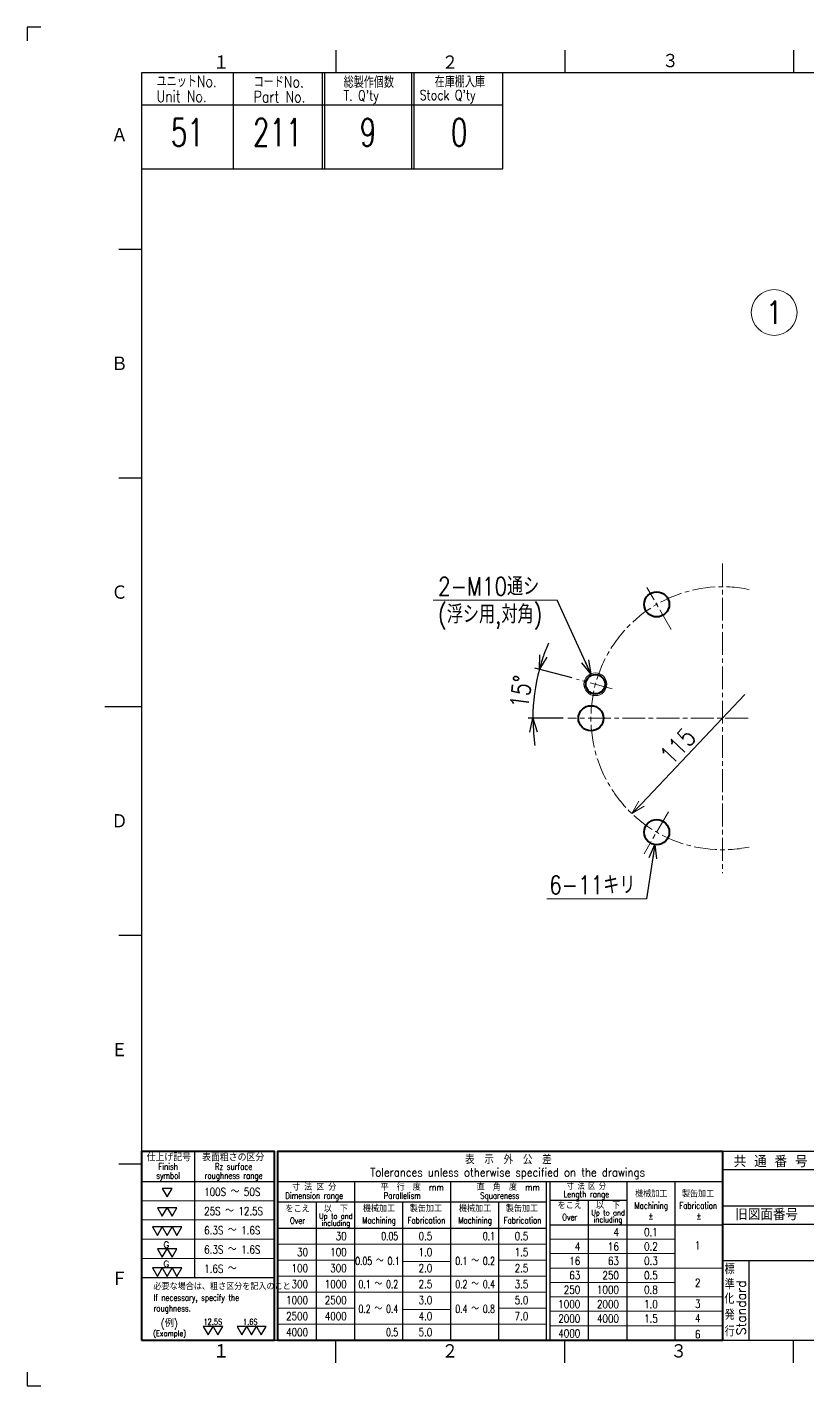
# Model space of a CAD drawing. Header units: millimetres. Extents: x 0 to 840, y 0 to 594.
# Drawn here: x 0 to 341, y 0 to 594 of the extents above; entities that cross this region are included whole.
import ezdxf
from ezdxf.enums import TextEntityAlignment as Align

# ---------------------------------------------------------------- set-up
doc = ezdxf.new("R2010")
doc.units = ezdxf.units.MM
doc.header["$LTSCALE"] = 2
doc.linetypes.add('GEN7A', pattern=[7.5, 5, -0.75, 1, -0.75])
doc.layers.get('0').update_dxf_attribs({"lineweight": 20})
doc.layers.get('DEFPOINTS').update_dxf_attribs({"color": 253})
for name, color, linetype, lineweight in [('2', 5, 'Continuous', 40), ('4', 3, 'Continuous', 13), ('5', 3, 'Continuous', 13), ('6', 7, 'Continuous', 50), ('7A', 4, 'GEN7A', 13)]:
    doc.layers.add(name, color=color, linetype=linetype, lineweight=lineweight)
doc.layers.add('RAHM2', color=1, linetype='Continuous')
doc.styles.add('DIMENSION', font='romans.shx', dxfattribs={"width": 0.8, "bigfont": 'extfont2.shx'})
doc.styles.get("Standard").update_dxf_attribs({"font": 'romans.shx', "width": 0.8, "bigfont": 'extfont2.shx'})
doc.dimstyles.new('GEN-ISO$2', dxfattribs={"dimscale": 2, "dimtxt": 4, "dimasz": 3, "dimexe": 1, "dimexo": 1, "dimgap": 1, "dimtad": 3, "dimrnd": 0.01, "dimdsep": 46, "dimtxsty": 'Standard', "dimblk": 'OPEN30', "dimcen": 0, "dimclrt": 7, "dimazin": 2, "dimtp": 0.1, "dimtm": 0.1, "dimtfac": 0.6, "dimtmove": 2, "dimatfit": 3, "dimldrblk": 'OPEN30', "dimfxl": 1, "dimarcsym": 0})
doc.dimstyles.new('GEN-ISO$7', dxfattribs={"dimscale": 2, "dimtxt": 4, "dimasz": 3, "dimexe": 1, "dimexo": 1, "dimgap": 1, "dimtad": 3, "dimrnd": 0.01, "dimdsep": 46, "dimtxsty": 'Standard', "dimblk": 'OPEN30', "dimcen": 0, "dimclrt": 7, "dimazin": 2, "dimtp": 0.1, "dimtm": 0.1, "dimtfac": 0.6, "dimtmove": 2, "dimatfit": 3, "dimldrblk": 'OPEN30', "dimfxl": 1, "dimarcsym": 0})

# ---------------------------------------------------------------- blocks, each defined once
blk = doc.blocks.new('1A3ブヒン')
at = {"layer": '2'}
for points in [[(25, 10), (54.05, 10), (54.05, 51.26), (25, 51.26)], [(54.75, 10), (152.05, 10), (152.05, 51.26), (54.75, 51.26)]]:
    blk.add_lwpolyline(points, close=True, dxfattribs=at)
at = {"layer": '4'}
for p, q in [((25, 40.46), (54.05, 40.46)), ((25, 36.26), (54.05, 36.26)), ((25, 32.06), (54.05, 32.06)), ((54.75, 31), (113.55, 31)), ((114.25, 32.05), (141.55, 32.05)), ((25, 27.86), (54.05, 27.86)), ((54.75, 27.5), (71.55, 27.5)), ((82.05, 27.15), (92.55, 27.15)), ((103.05, 27.5), (113.55, 27.5)), ((114.25, 28.9), (141.55, 28.9)), ((54.75, 24), (113.55, 24)), ((114.25, 25.75), (152.05, 25.75)), ((114.25, 22.6), (141.55, 22.6)), ((54.75, 20.5), (113.55, 20.5)), ((114.25, 19.45), (152.05, 19.45)), ((54.75, 17), (71.55, 17)), ((82.05, 16.65), (92.55, 16.65)), ((103.05, 17), (113.55, 17)), ((114.25, 16.3), (152.05, 16.3)), ((54.75, 13.5), (113.55, 13.5)), ((114.25, 13.15), (152.05, 13.15))]:
    blk.add_line(p, q, dxfattribs=at)
at = {"layer": 'RAHM2', "color": 5, "linetype": 'Continuous'}
for p, q in [((3, 297), (0, 297)), ((0, 297), (0, 294)), ((67.5, 292), (67.5, 287)), ((117.5, 292), (117.5, 287)), ((167.5, 292), (167.5, 287)), ((410, 287), (25, 287)), ((25, 287), (25, 10)), ((104, 266), (104, 287)), ((25, 266), (64.5, 266)), ((64.5, 266), (104, 266)), ((20, 248.5), (25, 248.5)), ((20, 198.5), (25, 198.5)), ((17, 148.5), (25, 148.5)), ((20, 98.5), (25, 98.5)), ((20, 48.5), (25, 48.5)), ((25, 10), (410, 10)), ((67.5, 5), (67.5, 10)), ((117.5, 5), (117.5, 10)), ((0, 3), (0, 0)), ((0, 0), (3, 0))]:
    blk.add_line(p, q, dxfattribs=at)
at = {"layer": 'RAHM2', "color": 7, "linetype": 'Continuous'}
for p, q in [((45, 287), (45, 266)), ((64.5, 287), (64.5, 266)), ((65, 287), (65, 266)), ((84, 287), (84, 266)), ((84.5, 287), (84.5, 266)), ((25, 280), (64.5, 280)), ((64.5, 280), (104, 280)), ((36.55, 51.26), (36.55, 23.66)), ((25, 44.66), (54.05, 44.66)), ((54.75, 44.66), (152.05, 44.66)), ((71.55, 44.66), (71.55, 10)), ((92.55, 44.66), (92.55, 10)), ((113.55, 10), (113.55, 44.66)), ((114.25, 44.66), (114.25, 10)), ((131.05, 44.66), (131.05, 10)), ((141.55, 44.66), (141.55, 10)), ((152.05, 47.26), (195.93, 47.26)), ((122.65, 42.56), (122.65, 42.54)), ((54.75, 40.21), (113.55, 40.21)), ((63.15, 40.21), (63.15, 10)), ((82.05, 40.21), (82.05, 10)), ((103.05, 40.21), (103.05, 10)), ((114.25, 40.56), (131.05, 40.56)), ((122.65, 40.56), (122.65, 10)), ((152.05, 39.34), (195.93, 39.34)), ((54.75, 34.5), (113.55, 34.5)), ((114.25, 35.2), (152.05, 35.2)), ((152.05, 35.34), (195.93, 35.34)), ((152.05, 27.42), (410, 27.42)), ((157.77, 27.42), (157.77, 10)), ((25, 23.66), (54.05, 23.66)), ((167.5, 5), (167.5, 10))]:
    blk.add_line(p, q, dxfattribs=at)
at = {"layer": 'RAHM2', "color": 5, "linetype": 'Continuous'}
blk.add_lwpolyline([(410, 51.26), (152.05, 51.26), (152.05, 10)], dxfattribs=at)
at = {"layer": 'RAHM2', "color": 7, "linetype": 'Continuous'}
for points in [[(30.6, 41.29), (31.66, 43.12), (29.54, 43.12), (30.6, 41.29)], [(29.54, 37.09), (30.6, 38.92), (28.48, 38.92), (29.54, 37.09)], [(31.66, 37.09), (32.72, 38.92), (30.6, 38.92), (31.66, 37.09)], [(28.48, 32.89), (29.54, 34.72), (27.42, 34.72), (28.48, 32.89)], [(30.6, 32.89), (31.66, 34.72), (29.54, 34.72), (30.6, 32.89)], [(32.72, 32.89), (33.78, 34.72), (31.66, 34.72), (32.72, 32.89)], [(29.54, 28.12), (30.6, 29.96), (28.48, 29.96), (29.54, 28.12)], [(31.66, 28.12), (32.72, 29.96), (30.6, 29.96), (31.66, 28.12)], [(28.48, 23.92), (29.54, 25.76), (27.42, 25.76), (28.48, 23.92)], [(30.6, 23.92), (31.66, 25.76), (29.54, 25.76), (30.6, 23.92)], [(32.72, 23.92), (33.78, 25.76), (31.66, 25.76), (32.72, 23.92)], [(39.56, 11.14), (40.62, 12.98), (38.49, 12.98), (39.56, 11.14)], [(41.68, 11.14), (42.74, 12.98), (40.62, 12.98), (41.68, 11.14)], [(46.93, 11.14), (47.99, 12.98), (45.87, 12.98), (46.93, 11.14)], [(49.06, 11.14), (50.12, 12.98), (47.99, 12.98), (49.06, 11.14)], [(51.18, 11.14), (52.24, 12.98), (50.12, 12.98), (51.18, 11.14)]]:
    blk.add_lwpolyline(points, close=True, dxfattribs=at)
at = {"layer": 'RAHM2', "color": 5, "linetype": 'Continuous'}
blk.add_text('３', height=3.31, dxfattribs=at).set_placement((140.6, 289.58), align=Align.MIDDLE)
for s, p in [('１', (40.6, 287.58)), ('２', (90.6, 287.58)), ('Ａ', (18.36, 271.74)), ('Ｂ', (18.36, 221.74)), ('Ｃ', (18.36, 171.74)), ('Ｄ', (18.36, 121.74)), ('Ｅ', (18.36, 71.74)), ('Ｆ', (18.36, 21.74)), ('１', (40.6, 5.87)), ('２', (90.6, 5.87)), ('３', (140.6, 5.87))]:
    blk.add_text(s, height=3.31, dxfattribs=at).set_placement(p)
at = {"layer": 'RAHM2', "color": 7, "linetype": 'Continuous'}
for s, height, width, p in [('ユニットNo.', 2.5, 0.8, (28.29, 283.92)), ('コードNo.', 2.5, 0.8, (49.52, 283.81)), ('総製作個数', 2.5, 0.8, (69.17, 283.72)), ('在庫棚入庫', 2.5, 0.8, (89.08, 283.82)), ('Unit No.', 2.5, 0.8, (28.29, 280.64)), ('Part No.', 2.5, 0.8, (49.52, 280.53)), ("T. Q'ty", 2.2, 0.8, (69.17, 280.96)), ("Stock Q'ty", 2.2, 0.8, (85.8, 281.06)), ('100S ～ 50S', 1.75, 0.8, (38.69, 41.52)), ('25S ～ 12.5S', 1.75, 0.8, (38.69, 37.32)), ('6.3S ～ 1.6S', 1.75, 0.8, (38.69, 33.12)), ('0.1', 1.75, 0.8, (134.84, 32.73)), ('6.3S ～ 1.6S', 1.75, 0.8, (38.69, 28.92)), ('0.2', 1.75, 0.8, (134.84, 29.58)), ('1', 1.75, 0.8, (145.97, 29.81)), ('0.3', 1.75, 0.8, (134.84, 26.43)), ('1.6S ～ ', 1.75, 0.8, (38.69, 24.72)), ('0.5', 1.75, 0.8, (134.84, 23.28)), ('必要な場合は、粗さ区分を記入のこと', 1.4, 0.9, (27.61, 20.99)), ('0.8', 1.75, 0.8, (134.84, 20.13)), ('2', 1.75, 0.8, (145.97, 21.65)), ('If necessary, specify the', 1.4, 0.8, (27.61, 18.58)), ('1.0', 1.75, 0.8, (134.84, 16.98)), ('3', 1.75, 0.8, (145.97, 17.04)), ('roughness.', 1.4, 0.8, (27.61, 16.26)), ('1.5', 1.75, 0.8, (134.84, 13.83)), ('4', 1.75, 0.8, (145.97, 13.89)), ('(Example)', 1.2, 0.8, (27.53, 10.87)), ('(例)', 1.6, 0.9, (29.2, 12.85)), ('12.5S', 1.26, 0.8, (38.53, 13.36)), ('1.6S', 1.26, 0.8, (47.18, 13.36)), ('6', 1.75, 0.8, (145.97, 10.39))]:
    blk.add_text(s, height=height, dxfattribs=dict(at, width=width)).set_placement(p)
for s, height, width, p in [('仕上げ記号', 1.54, 0.9, (30.97, 49.13)), ('表面粗さの区分', 1.54, 0.9, (45.03, 49.13)), ('Finish', 1.4, 0.8, (30.82, 47.24)), ('Rz surface', 1.4, 0.8, (45.12, 47.24)), ('Tolerances unless otherwise specified on the drawings', 1.8, 0.9, (105.02, 45.77)), ('表\u3000示\u3000外\u3000公\u3000差', 1.8, 0.9, (105.18, 48.48)), ('symbol', 1.4, 0.8, (30.82, 45.27)), ('roughness range', 1.4, 0.8, (45.12, 45.27)), ('Dimension range', 1.4, 0.8, (62.73, 40.86)), ('寸 法 区 分', 1.4, 0.9, (62.73, 42.71)), ('Parallelism', 1.4, 0.8, (81.99, 40.86)), ('平\u3000行\u3000度\u3000mm', 1.4, 0.9, (84.16, 42.71)), ('Squareness', 1.4, 0.8, (103.32, 40.86)), ('直\u3000角\u3000度\u3000mm', 1.4, 0.9, (105.16, 42.71)), ('Length range', 1.4, 0.8, (122.23, 41.21)), ('寸 法 区 分', 1.4, 0.8, (122.23, 42.89)), ('機械加工', 1.4, 0.9, (136.41, 41.24)), ('製缶加工', 1.4, 0.9, (146.64, 41.24)), ('をこえ', 1.4, 0.9, (59.09, 37.95)), ('以\u3000下', 1.4, 0.9, (67.49, 37.95)), ('機械加工', 1.4, 0.9, (76.91, 38.02)), ('製缶加工', 1.4, 0.9, (87.16, 38.02)), ('機械加工', 1.4, 0.9, (97.91, 38.02)), ('製缶加工', 1.4, 0.9, (108.16, 38.02)), ('をこえ', 1.4, 0.9, (118.59, 38.7)), ('以\u3000下', 1.4, 0.9, (126.99, 38.7)), ('Machining', 1.4, 0.8, (136.41, 38.72)), ('Fabrication', 1.4, 0.8, (146.68, 38.72)), ('Over', 1.4, 0.8, (59.09, 35.42)), ('Up to and', 1.2, 0.8, (67.48, 36.5)), ('including', 1.2, 0.8, (67.49, 34.98)), ('Machining', 1.4, 0.8, (76.91, 35.49)), ('Fabrication', 1.4, 0.8, (87.28, 35.49)), ('Machining', 1.4, 0.8, (97.91, 35.49)), ('Fabrication', 1.4, 0.8, (108.28, 35.49)), ('Over', 1.4, 0.8, (118.59, 36.17)), ('Up to and', 1.2, 0.8, (126.98, 37.25)), ('including', 1.2, 0.8, (126.99, 35.73)), ('%%P', 1.4, 0.9, (136.33, 36.46)), ('%%P', 1.4, 0.9, (146.83, 36.46))]:
    blk.add_text(s, height=height, dxfattribs=dict(at, width=width)).set_placement(p, align=Align.CENTER)
for s, height, p in [('共 通 番 号', 2.5, (154.44, 47.79)), ('旧図面番号', 2.5, (154.76, 36.21)), ('標', 2, (152.44, 24.43)), ('準', 2, (152.47, 21.11)), ('化', 2, (152.37, 17.95)), ('発', 2, (152.46, 14.47)), ('行', 2, (152.46, 10.82))]:
    blk.add_text(s, height=height, dxfattribs=at).set_placement(p)
for s, width, p in [('30', 0.8, (69.85, 31.85)), ('0.05', 0.7, (81.08, 31.85)), ('0.5', 0.8, (88.56, 31.85)), ('0.1', 0.7, (102.24, 31.85)), ('0.5', 0.8, (109.56, 31.85)), ('4', 0.8, (129.35, 32.73)), ('30', 0.8, (61.4, 28.35)), ('100', 0.8, (69.85, 28.35)), ('1.0', 0.8, (88.56, 28.35)), ('1.5', 0.8, (109.56, 28.35)), ('4', 0.8, (120.9, 29.58)), ('16', 0.8, (129.35, 29.58)), ('0.05 ～ 0.1', 0.7, (81.41, 26.42)), ('0.1 ～ 0.2', 0.7, (102.24, 26.42)), ('16', 0.8, (120.9, 26.43)), ('63', 0.8, (129.35, 26.43)), ('100', 0.8, (61.4, 24.85)), ('300', 0.8, (69.85, 24.85)), ('2.0', 0.8, (88.56, 24.85)), ('2.5', 0.8, (109.56, 24.85)), ('63', 0.8, (120.9, 23.28)), ('250', 0.8, (129.35, 23.28)), ('300', 0.8, (61.4, 21.35)), ('1000', 0.8, (69.85, 21.35)), ('0.1 ～ 0.2', 0.7, (81.08, 21.35)), ('2.5', 0.8, (88.56, 21.35)), ('0.2 ～ 0.4', 0.7, (102.24, 21.35)), ('3.5', 0.8, (109.56, 21.35)), ('250', 0.8, (120.9, 20.13)), ('1000', 0.8, (129.35, 20.13)), ('1000', 0.8, (61.4, 17.85)), ('2500', 0.8, (69.85, 17.85)), ('3.0', 0.8, (88.56, 17.85)), ('5.0', 0.8, (109.56, 17.85)), ('1000', 0.8, (120.9, 16.98)), ('2000', 0.8, (129.35, 16.98)), ('2500', 0.8, (61.4, 14.35)), ('4000', 0.8, (69.85, 14.35)), ('0.2 ～ 0.4', 0.7, (81.08, 15.93)), ('4.0', 0.8, (88.56, 14.35)), ('0.4 ～ 0.8', 0.7, (102.24, 15.93)), ('7.0', 0.8, (109.56, 14.35)), ('2000', 0.8, (120.9, 13.83)), ('4000', 0.8, (129.35, 13.83)), ('4000', 0.8, (61.4, 10.85)), ('0.5', 0.7, (81.08, 10.85)), ('5.0', 0.8, (88.56, 10.85)), ('4000', 0.8, (120.9, 10.58))]:
    blk.add_text(s, height=1.75, dxfattribs=dict(at, width=width)).set_placement(p, align=Align.RIGHT)
for p in [(31.04, 30.15), (31.04, 25.95)]:
    blk.add_text('G', height=1.4, dxfattribs=at).set_placement(p, align=Align.RIGHT)
blk.add_text('Standard', height=2, rotation=90, dxfattribs=at).set_placement((157.07, 11.05))
at = {"layer": 'RAHM2', "color": 5, "linetype": 'Continuous', "width": 0.7}
for tag, p in [('HEADER3', (35, 274.01)), ('HEADER4', (54.75, 274)), ('HEADER15', (74.49, 274)), ('HEADER16', (94.43, 274))]:
    blk.add_attdef(tag, text='', height=6, dxfattribs=at).set_placement(p, align=Align.MIDDLE)
at = {"layer": 'RAHM2', "color": 7, "linetype": 'Continuous'}
blk.add_attdef('HEADER5', text='', height=2.5, dxfattribs=at).set_placement((63.69, 267.1), align=Align.BOTTOM_RIGHT)
for tag, height, width, p in [('HEADER25', 2.56, 0.63, (367.53, 75.57)), ('HEADER23', 2.66, 0.8, (387.12, 75.42)), ('HEADER24', 2.8, 0.8, (404.05, 75.44)), ('HEADER22', 2.56, 0.63, (367.53, 69.97)), ('HEADER20', 2.66, 0.8, (387.12, 69.82)), ('HEADER21', 2.8, 0.8, (404.05, 69.84)), ('HEADER19', 2.56, 0.63, (367.53, 64.37)), ('HEADER17', 2.66, 0.8, (387.12, 64.22)), ('HEADER18', 2.8, 0.8, (404.05, 64.24)), ('HEADER11', 2.56, 0.63, (367.53, 58.77)), ('HEADER9', 2.66, 0.8, (387.12, 58.62)), ('HEADER10', 2.8, 0.8, (404.05, 58.64)), ('HEADER7', 3.31, 0.8, (174.63, 43.21)), ('HEADER1', 5, 0.9, (359.12, 40.15)), ('GEN-TITLE-SCA', 4, 0.85, (261.79, 35.85)), ('HEADER14', 3.31, 0.8, (174.63, 31.29)), ('HEADER2', 6, 0.9, (358.89, 31.68))]:
    blk.add_attdef(tag, text='', height=height, dxfattribs=dict(at, width=width)).set_placement(p, align=Align.MIDDLE)
for tag, p in [('HEADER27', (232.45, 36.09)), ('HEADER26', (247.07, 36.09))]:
    blk.add_attdef(tag, text='', height=4, dxfattribs=at).set_placement(p, align=Align.MIDDLE)
at = {"layer": 'RAHM2', "color": 7, "linetype": 'Continuous', "width": 0.7}
blk.add_attdef('GEN-TITLE-DAT', text='', height=3.5, dxfattribs=at).set_placement((284.03, 34.1), align=Align.CENTER)
at = {"layer": 'RAHM2', "color": 5, "linetype": 'Continuous', "style": 'DIMENSION', "width": 1.2}
for tag, p in [('HEADER13', (213.56, 11.75)), ('HEADER12', (247.26, 11.72)), ('GEN-TITLE-DWG', (316.79, 11.74))]:
    blk.add_attdef(tag, text='', height=7.02, dxfattribs=at).set_placement(p, align=Align.BOTTOM_LEFT)
at = {"layer": 'RAHM2', "color": 5, "linetype": 'Continuous', "style": 'DIMENSION'}
blk.add_attdef('HEADER8', text='', height=7.02, dxfattribs=at).set_placement((408.58, 11.71), align=Align.BOTTOM_RIGHT)
at = {"layer": 'RAHM2', "color": 5, "linetype": 'Continuous'}
blk.add_attdef('HEADER6', text='', height=5.8, dxfattribs=at).set_placement((207.09, 13.03), align=Align.BOTTOM_RIGHT)
blk = doc.blocks.new('GENBALLOON1')
blk.add_circle((0, 0), 5)
at = {"flags": 1}
blk.add_attdef('GEN_PARENT', text='', height=2.5, dxfattribs=at).set_placement((0, 0), align=Align.MIDDLE)
blk.add_attdef('REF_NO', text='', height=3.5).set_placement((0, 0), align=Align.MIDDLE)
at = {"color": 7, "flags": 1}
for tag, p in [('5GENINF', (6.43, 0.96)), ('6GENINF', (6.43, 0.63)), ('7GENINF', (6.43, 0.3)), ('8GENINF', (6.43, -0.04)), ('9GENINF', (6.43, -0.37)), ('3GENINF', (6.43, -2.34)), ('4GENINF', (6.43, -2.67)), ('10GENINF', (6.43, -0.7)), ('11GENINF', (6.43, -1)), ('12GENINF', (6.43, -1.34)), ('13GENINF', (6.43, -1.67)), ('14GENINF', (6.43, -2)), ('15GENINF', (6.43, -3)), ('20GENINF', (6.43, -4.7)), ('21GENINF', (6.43, -5.04)), ('22GENINF', (6.43, -5.37)), ('16GENINF', (6.43, -3.34)), ('17GENINF', (6.43, -3.7)), ('18GENINF', (6.43, -4.04)), ('19GENINF', (6.43, -4.37))]:
    blk.add_attdef(tag, p, '', height=0.2, dxfattribs=at)
blk = doc.blocks.new('_Open30')
at = {"color": 0, "linetype": 'ByBlock', "lineweight": -2}
for p, q in [((-1, 0.268), (0, 0)), ((0, 0), (-1, -0.268)), ((0, 0), (-1, 0))]:
    blk.add_line(p, q, dxfattribs=at)
blk = doc.blocks.new('*D24')
at = {"layer": '5', "color": 0, "lineweight": -2, "transparency": 16777216}
for p, q in [((238.26, 309.47), (221.98, 313.83)), ((234.3, 291.86), (219.09, 291.86))]:
    blk.add_line(p, q, dxfattribs=at)
for start, end in [(156.70204, 160.85102), (165, 180), (184.14898, 188.29796)]:
    blk.add_arc((303.97, 291.86), 82.88, start, end, dxfattribs=at)
at = {"layer": 'DEFPOINTS', "color": 0, "transparency": 16777216}
for p in [(240.19, 308.95), (222.35, 306.25), (255.77, 304.78), (236.3, 291.86), (315.2, 291.86)]:
    blk.add_point(p, dxfattribs=at)
at = {"layer": '5', "color": 0, "lineweight": -2, "transparency": 16777216, "xscale": 6, "yscale": 6, "zscale": 6}
for p, rotation in [((223.92, 313.31), 252.9255102343823), ((221.09, 291.86), 92.07448976561753)]:
    blk.add_blockref('_Open30', p, dxfattribs=dict(at, rotation=rotation))
at = {"layer": '5', "color": 7, "transparency": 16777216, "insert": (215.85, 303.46), "char_height": 8, "attachment_point": 5, "rotation": 82.5}
blk.add_mtext('15°', dxfattribs=at)

msp = doc.modelspace()

# ---------------------------------------------------------------- linework, layer by layer
at = {"layer": '2'}
for centre, radius in [((275.217, 341.659), 5.5), ((248.427, 306.744), 4.25), ((246.467, 291.862), 5.5), ((275.217, 242.066), 5.5)]:
    msp.add_circle(centre, radius, dxfattribs=at)
at = {"layer": '4'}
msp.add_circle((248.427, 306.744), 5, dxfattribs=at)
at = {"layer": '5'}
for p, q in [((177.491, 343.425), (231.762, 343.425)), ((313.803, 302.224), (268.512, 254.51)), ((227.194, 212.879), (270.73, 212.879))]:
    msp.add_line(p, q, dxfattribs=at)
at = {"layer": '7A'}
for p, q in [((303.967, 359.531), (303.967, 224.193)), ((281.584, 330.631), (270.957, 349.037)), ((255.769, 304.777), (240.189, 308.952)), ((315.198, 291.862), (236.298, 291.862)), ((280.334, 250.929), (269.707, 232.522))]:
    msp.add_line(p, q, dxfattribs=at)
msp.add_arc((303.967, 291.862), 57.5, 78.21762, 281.78238, dxfattribs=at)

# ---------------------------------------------------------------- block references
at = {"layer": '2'}
ref = msp.add_blockref('1A3ブヒン', (0, 0), dxfattribs=dict(at, xscale=2, yscale=2, zscale=2))
ref.add_attrib('HEADER3', '51', dxfattribs={"layer": 'RAHM2', "color": 5, "linetype": 'Continuous', "height": 12, "width": 0.7}).set_placement((70.008, 548.014), align=Align.MIDDLE)
ref.add_attrib('HEADER4', '211', dxfattribs={"layer": 'RAHM2', "color": 5, "linetype": 'Continuous', "height": 12, "width": 0.7}).set_placement((109.508, 548), align=Align.MIDDLE)
ref.add_attrib('HEADER15', '9', dxfattribs={"layer": 'RAHM2', "color": 5, "linetype": 'Continuous', "height": 12, "width": 0.7}).set_placement((148.978, 548), align=Align.MIDDLE)
ref.add_attrib('HEADER16', '0', dxfattribs={"layer": 'RAHM2', "color": 5, "linetype": 'Continuous', "height": 12, "width": 0.7}).set_placement((188.861, 548), align=Align.MIDDLE)
at = {"layer": '5'}
ref = msp.add_blockref('GENBALLOON1', (326.581, 469.269), dxfattribs=dict(at, xscale=2, yscale=2, zscale=2))
ref.add_attrib('REF_NO', '1', dxfattribs={"color": 7, "height": 10, "width": 0.9}).set_placement((326.581, 469.269), align=Align.MIDDLE_CENTER)
at = {"layer": '5', "xscale": 6, "yscale": 6, "zscale": 6, "rotation": 226.4921774348267}
msp.add_blockref('_Open30', (264.381, 250.159), dxfattribs=at)

# ---------------------------------------------------------------- texts
at = {"layer": '5', "color": 7, "insert": (284.444, 279.648), "char_height": 8, "attachment_point": 5, "rotation": 46.492177}
msp.add_mtext('115', dxfattribs=at)
at = {"layer": '6', "width": 0.8}
for s, p in [('2-M10通シ', (179.619, 345.527)), ('(浮シ用,対角)', (179.619, 333.322)), ('6-11キリ', (228.238, 214.982))]:
    msp.add_text(s, height=8, dxfattribs=at).set_placement(p)

# ---------------------------------------------------------------- dimensions: what is measured, and where the dimension line sits
at = {"layer": '5'}
dim = msp.add_angular_dim_2l(base=(222.351, 306.254), line1=((255.769, 304.777), (240.189, 308.952)), line2=((315.198, 291.862), (236.298, 291.862)), dimstyle='GEN-ISO$2', override={"dimscale": 2, "dimtm": 0.1}, dxfattribs=at)
dim.commit()
dim.dimension.update_dxf_attribs({"geometry": '*D24', "text_midpoint": (215.852, 303.463)})

# ---------------------------------------------------------------- leaders
for points in [[(246.359, 311.297), (231.762, 343.425)], [(274.382, 236.63), (270.73, 212.879)]]:
    msp.add_leader(points, dimstyle='GEN-ISO$7', override={"dimscale": 2, "dimgap": 1, "dimtad": 0, "dimtm": 0.1}, dxfattribs=at)

doc.saveas('drawing.dxf')
